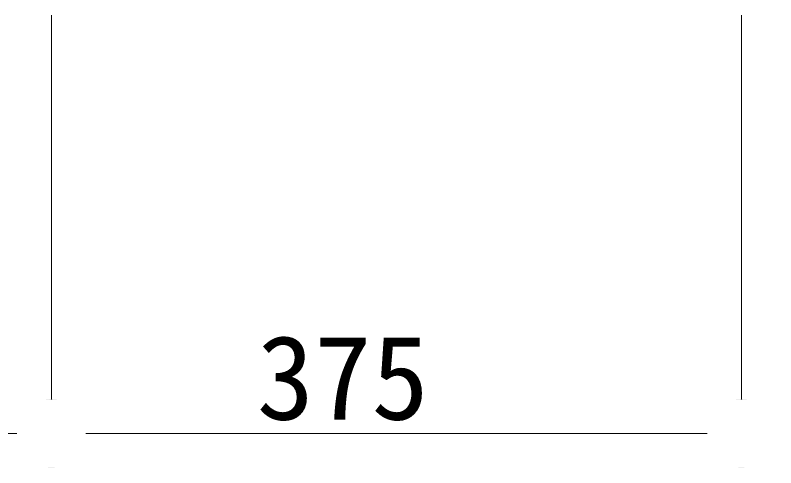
# Model space of a CAD drawing. Units: millimetres, scale not verified. Extents: x -8400 to 8400, y -5940 to 5940.
# Drawn here: x -4764.5 to -4351.1, y -1803.6 to -1557.7 of the extents above; entities that cross this region are included whole.
import ezdxf
from ezdxf.enums import TextEntityAlignment as Align

# ---------------------------------------------------------------- set-up
doc = ezdxf.new("R2010")
doc.units = ezdxf.units.MM
doc.header["$LTSCALE"] = 40
doc.layers.add('1-0_レイヤ0', color=7, linetype='Continuous', lineweight=13)
doc.styles.add('ＭＳ ゴシック', font='')
doc.styles.get('ＭＳ ゴシック').set_extended_font_data('MS Gothic')

msp = doc.modelspace()

# ---------------------------------------------------------------- linework, layer by layer
at = {"layer": '1-0_レイヤ0'}
for p, q in [((-4744.79, -1557.74), (-4744.79, -1784.96)), ((-4369.79, -1557.74), (-4369.79, -1784.95))]:
    msp.add_line(p, q, dxfattribs=at)

# ---------------------------------------------------------------- texts
at = {"layer": '1-0_レイヤ0', "style": 'ＭＳ ゴシック'}
msp.add_text('375', height=45.82, dxfattribs=at).set_placement((-4633.18, -1791.19), align=Align.BOTTOM_LEFT)

# ---------------------------------------------------------------- wipeouts: each hides what was drawn before it
for points in [[(-4726.12, -1784.92), (-4726.41, -1781.68), (-4727.25, -1778.53), (-4727.25, -1778.53)], [(-4351.12, -1784.9), (-4351.41, -1781.66), (-4352.25, -1778.52), (-4352.25, -1778.52)]]:
    msp.add_wipeout(points)

# ---------------------------------------------------------------- next in the draw order: wipeouts: each hides what was drawn before it
for points in [[(-4727.25, -1778.53), (-4728.62, -1775.58), (-4730.49, -1772.92), (-4730.49, -1772.92)], [(-4352.25, -1778.52), (-4353.62, -1775.57), (-4355.49, -1772.9), (-4355.49, -1772.9)]]:
    msp.add_wipeout(points)

# ---------------------------------------------------------------- next in the draw order: wipeouts: each hides what was drawn before it
for points in [[(-4730.49, -1772.92), (-4732.79, -1770.62), (-4735.46, -1768.75), (-4735.46, -1768.75)], [(-4355.49, -1772.9), (-4357.79, -1770.6), (-4360.46, -1768.74), (-4360.46, -1768.74)]]:
    msp.add_wipeout(points)

# ---------------------------------------------------------------- next in the draw order: wipeouts: each hides what was drawn before it
for points in [[(-4735.46, -1768.75), (-4738.41, -1767.38), (-4741.55, -1766.53), (-4741.55, -1766.53)], [(-4360.46, -1768.74), (-4363.41, -1767.36), (-4366.55, -1766.52), (-4366.55, -1766.52)]]:
    msp.add_wipeout(points)

# ---------------------------------------------------------------- next in the draw order: linework, layer by layer
at = {"layer": '1-0_レイヤ0'}
for points in [[(-4741.55, -1766.53), (-4744.79, -1766.25), (-4748.03, -1766.53)], [(-4366.55, -1766.52), (-4369.79, -1766.23), (-4373.03, -1766.52)]]:
    msp.add_solid(points, dxfattribs=at)

# ---------------------------------------------------------------- next in the draw order: wipeouts: each hides what was drawn before it
for points in [[(-4748.03, -1766.53), (-4751.17, -1767.38), (-4754.12, -1768.75), (-4754.12, -1768.75)], [(-4373.03, -1766.52), (-4376.17, -1767.36), (-4379.12, -1768.74), (-4379.12, -1768.74)]]:
    msp.add_wipeout(points)

# ---------------------------------------------------------------- next in the draw order: wipeouts: each hides what was drawn before it
for points in [[(-4754.12, -1768.75), (-4756.79, -1770.62), (-4759.09, -1772.92), (-4759.09, -1772.92)], [(-4379.12, -1768.74), (-4381.79, -1770.6), (-4384.09, -1772.9), (-4384.09, -1772.9)]]:
    msp.add_wipeout(points)

# ---------------------------------------------------------------- next in the draw order: wipeouts: each hides what was drawn before it
for points in [[(-4759.09, -1772.92), (-4760.96, -1775.58), (-4762.33, -1778.53), (-4762.33, -1778.53)], [(-4384.09, -1772.9), (-4385.96, -1775.57), (-4387.33, -1778.52), (-4387.33, -1778.52)]]:
    msp.add_wipeout(points)

# ---------------------------------------------------------------- next in the draw order: wipeouts: each hides what was drawn before it
for points in [[(-4762.33, -1778.53), (-4763.17, -1781.68), (-4763.46, -1784.92), (-4763.46, -1784.92)], [(-4387.33, -1778.52), (-4388.17, -1781.66), (-4388.46, -1784.9), (-4388.46, -1784.9)]]:
    msp.add_wipeout(points)

# ---------------------------------------------------------------- next in the draw order: wipeouts: each hides what was drawn before it
for points in [[(-4763.46, -1784.92), (-4763.17, -1788.16), (-4762.33, -1791.3), (-4762.33, -1791.3)], [(-4388.46, -1784.9), (-4388.17, -1788.14), (-4387.33, -1791.29), (-4387.33, -1791.29)]]:
    msp.add_wipeout(points)

# ---------------------------------------------------------------- next in the draw order: wipeouts: each hides what was drawn before it
for points in [[(-4762.33, -1791.3), (-4760.96, -1794.25), (-4759.09, -1796.92), (-4759.09, -1796.92)], [(-4387.33, -1791.29), (-4385.96, -1794.23), (-4384.09, -1796.9), (-4384.09, -1796.9)]]:
    msp.add_wipeout(points)

# ---------------------------------------------------------------- next in the draw order: wipeouts: each hides what was drawn before it
for points in [[(-4759.09, -1796.92), (-4756.79, -1799.22), (-4754.12, -1801.08), (-4754.12, -1801.08)], [(-4384.09, -1796.9), (-4381.79, -1799.2), (-4379.12, -1801.07), (-4379.12, -1801.07)]]:
    msp.add_wipeout(points)

# ---------------------------------------------------------------- next in the draw order: wipeouts: each hides what was drawn before it
for points in [[(-4754.12, -1801.08), (-4751.17, -1802.46), (-4748.03, -1803.3), (-4748.03, -1803.3)], [(-4379.12, -1801.07), (-4376.17, -1802.44), (-4373.03, -1803.28), (-4373.03, -1803.28)]]:
    msp.add_wipeout(points)

# ---------------------------------------------------------------- next in the draw order: linework, layer by layer
for points in [[(-4748.03, -1803.3), (-4744.79, -1803.58), (-4741.55, -1803.3)], [(-4373.03, -1803.28), (-4369.79, -1803.57), (-4366.55, -1803.28)]]:
    msp.add_solid(points, dxfattribs=at)

# ---------------------------------------------------------------- next in the draw order: wipeouts: each hides what was drawn before it
for points in [[(-4741.55, -1803.3), (-4738.41, -1802.46), (-4735.46, -1801.08), (-4735.46, -1801.08)], [(-4366.55, -1803.28), (-4363.41, -1802.44), (-4360.46, -1801.07), (-4360.46, -1801.07)]]:
    msp.add_wipeout(points)

# ---------------------------------------------------------------- next in the draw order: wipeouts: each hides what was drawn before it
for points in [[(-4735.46, -1801.08), (-4732.79, -1799.22), (-4730.49, -1796.92), (-4730.49, -1796.92)], [(-4360.46, -1801.07), (-4357.79, -1799.2), (-4355.49, -1796.9), (-4355.49, -1796.9)]]:
    msp.add_wipeout(points)

# ---------------------------------------------------------------- next in the draw order: wipeouts: each hides what was drawn before it
for points in [[(-4730.49, -1796.92), (-4728.62, -1794.25), (-4727.25, -1791.3), (-4727.25, -1791.3)], [(-4355.49, -1796.9), (-4353.62, -1794.23), (-4352.25, -1791.29), (-4352.25, -1791.29)]]:
    msp.add_wipeout(points)

# ---------------------------------------------------------------- next in the draw order: wipeouts: each hides what was drawn before it
for points in [[(-4727.25, -1791.3), (-4726.41, -1788.16), (-4726.12, -1784.92), (-4726.12, -1784.92)], [(-4352.25, -1791.29), (-4351.41, -1788.14), (-4351.12, -1784.9), (-4351.12, -1784.9)]]:
    msp.add_wipeout(points)

# ---------------------------------------------------------------- next in the draw order: wipeouts: each hides what was drawn before it
for points in [[(-4726.12, -1784.92), (-4727.25, -1778.53), (-4730.49, -1772.92), (-4730.49, -1772.92)], [(-4351.12, -1784.9), (-4352.25, -1778.52), (-4355.49, -1772.9), (-4355.49, -1772.9)]]:
    msp.add_wipeout(points)

# ---------------------------------------------------------------- next in the draw order: wipeouts: each hides what was drawn before it
for points in [[(-4730.49, -1772.92), (-4735.46, -1768.75), (-4741.55, -1766.53), (-4741.55, -1766.53)], [(-4355.49, -1772.9), (-4360.46, -1768.74), (-4366.55, -1766.52), (-4366.55, -1766.52)]]:
    msp.add_wipeout(points)

# ---------------------------------------------------------------- next in the draw order: wipeouts: each hides what was drawn before it
for points in [[(-4741.55, -1766.53), (-4748.03, -1766.53), (-4754.12, -1768.75), (-4754.12, -1768.75)], [(-4366.55, -1766.52), (-4373.03, -1766.52), (-4379.12, -1768.74), (-4379.12, -1768.74)]]:
    msp.add_wipeout(points)

# ---------------------------------------------------------------- next in the draw order: wipeouts: each hides what was drawn before it
for points in [[(-4754.12, -1768.75), (-4759.09, -1772.92), (-4762.33, -1778.53), (-4762.33, -1778.53)], [(-4379.12, -1768.74), (-4384.09, -1772.9), (-4387.33, -1778.52), (-4387.33, -1778.52)]]:
    msp.add_wipeout(points)

# ---------------------------------------------------------------- next in the draw order: wipeouts: each hides what was drawn before it
for points in [[(-4762.33, -1778.53), (-4763.46, -1784.92), (-4762.33, -1791.3), (-4762.33, -1791.3)], [(-4387.33, -1778.52), (-4388.46, -1784.9), (-4387.33, -1791.29), (-4387.33, -1791.29)]]:
    msp.add_wipeout(points)

# ---------------------------------------------------------------- next in the draw order: wipeouts: each hides what was drawn before it
for points in [[(-4762.33, -1791.3), (-4759.09, -1796.92), (-4754.12, -1801.08), (-4754.12, -1801.08)], [(-4387.33, -1791.29), (-4384.09, -1796.9), (-4379.12, -1801.07), (-4379.12, -1801.07)]]:
    msp.add_wipeout(points)

# ---------------------------------------------------------------- next in the draw order: wipeouts: each hides what was drawn before it
for points in [[(-4754.12, -1801.08), (-4748.03, -1803.3), (-4741.55, -1803.3), (-4741.55, -1803.3)], [(-4379.12, -1801.07), (-4373.03, -1803.28), (-4366.55, -1803.28), (-4366.55, -1803.28)]]:
    msp.add_wipeout(points)

# ---------------------------------------------------------------- next in the draw order: wipeouts: each hides what was drawn before it
for points in [[(-4741.55, -1803.3), (-4735.46, -1801.08), (-4730.49, -1796.92), (-4730.49, -1796.92)], [(-4366.55, -1803.28), (-4360.46, -1801.07), (-4355.49, -1796.9), (-4355.49, -1796.9)]]:
    msp.add_wipeout(points)

# ---------------------------------------------------------------- next in the draw order: wipeouts: each hides what was drawn before it
for points in [[(-4730.49, -1796.92), (-4727.25, -1791.3), (-4726.12, -1784.92), (-4726.12, -1784.92)], [(-4355.49, -1796.9), (-4352.25, -1791.29), (-4351.12, -1784.9), (-4351.12, -1784.9)]]:
    msp.add_wipeout(points)

# ---------------------------------------------------------------- next in the draw order: wipeouts: each hides what was drawn before it
for points in [[(-4726.12, -1784.92), (-4730.49, -1772.92), (-4741.55, -1766.53), (-4741.55, -1766.53)], [(-4351.12, -1784.9), (-4355.49, -1772.9), (-4366.55, -1766.52), (-4366.55, -1766.52)]]:
    msp.add_wipeout(points)

# ---------------------------------------------------------------- next in the draw order: wipeouts: each hides what was drawn before it
for points in [[(-4741.55, -1766.53), (-4754.12, -1768.75), (-4762.33, -1778.53), (-4762.33, -1778.53)], [(-4366.55, -1766.52), (-4379.12, -1768.74), (-4387.33, -1778.52), (-4387.33, -1778.52)]]:
    msp.add_wipeout(points)

# ---------------------------------------------------------------- next in the draw order: wipeouts: each hides what was drawn before it
for points in [[(-4762.33, -1778.53), (-4762.33, -1791.3), (-4754.12, -1801.08), (-4754.12, -1801.08)], [(-4387.33, -1778.52), (-4387.33, -1791.29), (-4379.12, -1801.07), (-4379.12, -1801.07)]]:
    msp.add_wipeout(points)

# ---------------------------------------------------------------- next in the draw order: wipeouts: each hides what was drawn before it
for points in [[(-4754.12, -1801.08), (-4741.55, -1803.3), (-4730.49, -1796.92), (-4730.49, -1796.92)], [(-4379.12, -1801.07), (-4366.55, -1803.28), (-4355.49, -1796.9), (-4355.49, -1796.9)]]:
    msp.add_wipeout(points)

# ---------------------------------------------------------------- next in the draw order: wipeouts: each hides what was drawn before it
for points in [[(-4730.49, -1796.92), (-4726.12, -1784.92), (-4741.55, -1766.53), (-4741.55, -1766.53)], [(-4355.49, -1796.9), (-4351.12, -1784.9), (-4366.55, -1766.52), (-4366.55, -1766.52)]]:
    msp.add_wipeout(points)

# ---------------------------------------------------------------- next in the draw order: wipeouts: each hides what was drawn before it
for points in [[(-4741.55, -1766.53), (-4762.33, -1778.53), (-4754.12, -1801.08), (-4754.12, -1801.08)], [(-4366.55, -1766.52), (-4387.33, -1778.52), (-4379.12, -1801.07), (-4379.12, -1801.07)]]:
    msp.add_wipeout(points)

# ---------------------------------------------------------------- next in the draw order: linework, layer by layer
msp.add_line((-5026.12, -1784.92), (-4763.46, -1784.92), dxfattribs=at)

# ---------------------------------------------------------------- next in the draw order: wipeouts: each hides what was drawn before it
for points in [[(-4754.12, -1801.08), (-4730.49, -1796.92), (-4741.55, -1766.53), (-4741.55, -1766.53)], [(-4379.12, -1801.07), (-4355.49, -1796.9), (-4366.55, -1766.52), (-4366.55, -1766.52)]]:
    msp.add_wipeout(points)

# ---------------------------------------------------------------- next in the draw order: wipeouts: each hides what was drawn before it
msp.add_wipeout([(-4763.46, -1784.9), (-4763.17, -1788.14), (-4762.33, -1791.29), (-4762.33, -1791.29)])

# ---------------------------------------------------------------- next in the draw order: wipeouts: each hides what was drawn before it
msp.add_wipeout([(-4762.33, -1791.29), (-4760.96, -1794.23), (-4759.09, -1796.9), (-4759.09, -1796.9)])

# ---------------------------------------------------------------- next in the draw order: wipeouts: each hides what was drawn before it
msp.add_wipeout([(-4759.09, -1796.9), (-4756.79, -1799.2), (-4754.12, -1801.07), (-4754.12, -1801.07)])

# ---------------------------------------------------------------- next in the draw order: wipeouts: each hides what was drawn before it
msp.add_wipeout([(-4754.12, -1801.07), (-4751.17, -1802.44), (-4748.03, -1803.28), (-4748.03, -1803.28)])

# ---------------------------------------------------------------- next in the draw order: linework, layer by layer
msp.add_solid([(-4748.03, -1803.28), (-4744.79, -1803.57), (-4741.55, -1803.28)], dxfattribs=at)

# ---------------------------------------------------------------- next in the draw order: wipeouts: each hides what was drawn before it
msp.add_wipeout([(-4741.55, -1803.28), (-4738.41, -1802.44), (-4735.46, -1801.07), (-4735.46, -1801.07)])

# ---------------------------------------------------------------- next in the draw order: wipeouts: each hides what was drawn before it
msp.add_wipeout([(-4735.46, -1801.07), (-4732.79, -1799.2), (-4730.49, -1796.9), (-4730.49, -1796.9)])

# ---------------------------------------------------------------- next in the draw order: wipeouts: each hides what was drawn before it
msp.add_wipeout([(-4730.49, -1796.9), (-4728.62, -1794.23), (-4727.25, -1791.29), (-4727.25, -1791.29)])

# ---------------------------------------------------------------- next in the draw order: wipeouts: each hides what was drawn before it
msp.add_wipeout([(-4727.25, -1791.29), (-4726.41, -1788.14), (-4726.12, -1784.9), (-4726.12, -1784.9)])

# ---------------------------------------------------------------- next in the draw order: wipeouts: each hides what was drawn before it
msp.add_wipeout([(-4726.12, -1784.9), (-4726.41, -1781.66), (-4727.25, -1778.52), (-4727.25, -1778.52)])

# ---------------------------------------------------------------- next in the draw order: wipeouts: each hides what was drawn before it
msp.add_wipeout([(-4727.25, -1778.52), (-4728.62, -1775.57), (-4730.49, -1772.9), (-4730.49, -1772.9)])

# ---------------------------------------------------------------- next in the draw order: wipeouts: each hides what was drawn before it
msp.add_wipeout([(-4730.49, -1772.9), (-4732.79, -1770.6), (-4735.46, -1768.74), (-4735.46, -1768.74)])

# ---------------------------------------------------------------- next in the draw order: wipeouts: each hides what was drawn before it
msp.add_wipeout([(-4735.46, -1768.74), (-4738.41, -1767.36), (-4741.55, -1766.52), (-4741.55, -1766.52)])

# ---------------------------------------------------------------- next in the draw order: linework, layer by layer
msp.add_solid([(-4741.55, -1766.52), (-4744.79, -1766.23), (-4748.03, -1766.52)], dxfattribs=at)

# ---------------------------------------------------------------- next in the draw order: wipeouts: each hides what was drawn before it
msp.add_wipeout([(-4748.03, -1766.52), (-4751.17, -1767.36), (-4754.12, -1768.74), (-4754.12, -1768.74)])

# ---------------------------------------------------------------- next in the draw order: wipeouts: each hides what was drawn before it
msp.add_wipeout([(-4754.12, -1768.74), (-4756.79, -1770.6), (-4759.09, -1772.9), (-4759.09, -1772.9)])

# ---------------------------------------------------------------- next in the draw order: wipeouts: each hides what was drawn before it
msp.add_wipeout([(-4759.09, -1772.9), (-4760.96, -1775.57), (-4762.33, -1778.52), (-4762.33, -1778.52)])

# ---------------------------------------------------------------- next in the draw order: wipeouts: each hides what was drawn before it
msp.add_wipeout([(-4762.33, -1778.52), (-4763.17, -1781.66), (-4763.46, -1784.9), (-4763.46, -1784.9)])

# ---------------------------------------------------------------- next in the draw order: wipeouts: each hides what was drawn before it
msp.add_wipeout([(-4763.46, -1784.9), (-4762.33, -1791.29), (-4759.09, -1796.9), (-4759.09, -1796.9)])

# ---------------------------------------------------------------- next in the draw order: wipeouts: each hides what was drawn before it
msp.add_wipeout([(-4759.09, -1796.9), (-4754.12, -1801.07), (-4748.03, -1803.28), (-4748.03, -1803.28)])

# ---------------------------------------------------------------- next in the draw order: wipeouts: each hides what was drawn before it
msp.add_wipeout([(-4748.03, -1803.28), (-4741.55, -1803.28), (-4735.46, -1801.07), (-4735.46, -1801.07)])

# ---------------------------------------------------------------- next in the draw order: wipeouts: each hides what was drawn before it
msp.add_wipeout([(-4735.46, -1801.07), (-4730.49, -1796.9), (-4727.25, -1791.29), (-4727.25, -1791.29)])

# ---------------------------------------------------------------- next in the draw order: wipeouts: each hides what was drawn before it
msp.add_wipeout([(-4727.25, -1791.29), (-4726.12, -1784.9), (-4727.25, -1778.52), (-4727.25, -1778.52)])

# ---------------------------------------------------------------- next in the draw order: wipeouts: each hides what was drawn before it
msp.add_wipeout([(-4727.25, -1778.52), (-4730.49, -1772.9), (-4735.46, -1768.74), (-4735.46, -1768.74)])

# ---------------------------------------------------------------- next in the draw order: wipeouts: each hides what was drawn before it
msp.add_wipeout([(-4735.46, -1768.74), (-4741.55, -1766.52), (-4748.03, -1766.52), (-4748.03, -1766.52)])

# ---------------------------------------------------------------- next in the draw order: wipeouts: each hides what was drawn before it
msp.add_wipeout([(-4748.03, -1766.52), (-4754.12, -1768.74), (-4759.09, -1772.9), (-4759.09, -1772.9)])

# ---------------------------------------------------------------- next in the draw order: wipeouts: each hides what was drawn before it
msp.add_wipeout([(-4759.09, -1772.9), (-4762.33, -1778.52), (-4763.46, -1784.9), (-4763.46, -1784.9)])

# ---------------------------------------------------------------- next in the draw order: wipeouts: each hides what was drawn before it
msp.add_wipeout([(-4763.46, -1784.9), (-4759.09, -1796.9), (-4748.03, -1803.28), (-4748.03, -1803.28)])

# ---------------------------------------------------------------- next in the draw order: wipeouts: each hides what was drawn before it
msp.add_wipeout([(-4748.03, -1803.28), (-4735.46, -1801.07), (-4727.25, -1791.29), (-4727.25, -1791.29)])

# ---------------------------------------------------------------- next in the draw order: wipeouts: each hides what was drawn before it
msp.add_wipeout([(-4727.25, -1791.29), (-4727.25, -1778.52), (-4735.46, -1768.74), (-4735.46, -1768.74)])

# ---------------------------------------------------------------- next in the draw order: wipeouts: each hides what was drawn before it
msp.add_wipeout([(-4735.46, -1768.74), (-4748.03, -1766.52), (-4759.09, -1772.9), (-4759.09, -1772.9)])

# ---------------------------------------------------------------- next in the draw order: wipeouts: each hides what was drawn before it
msp.add_wipeout([(-4759.09, -1772.9), (-4763.46, -1784.9), (-4748.03, -1803.28), (-4748.03, -1803.28)])

# ---------------------------------------------------------------- next in the draw order: wipeouts: each hides what was drawn before it
msp.add_wipeout([(-4748.03, -1803.28), (-4727.25, -1791.29), (-4735.46, -1768.74), (-4735.46, -1768.74)])

# ---------------------------------------------------------------- next in the draw order: linework, layer by layer
msp.add_line((-4726.12, -1784.9), (-4388.46, -1784.9), dxfattribs=at)

# ---------------------------------------------------------------- next in the draw order: wipeouts: each hides what was drawn before it
msp.add_wipeout([(-4735.46, -1768.74), (-4759.09, -1772.9), (-4748.03, -1803.28), (-4748.03, -1803.28)])

doc.saveas('drawing.dxf')
